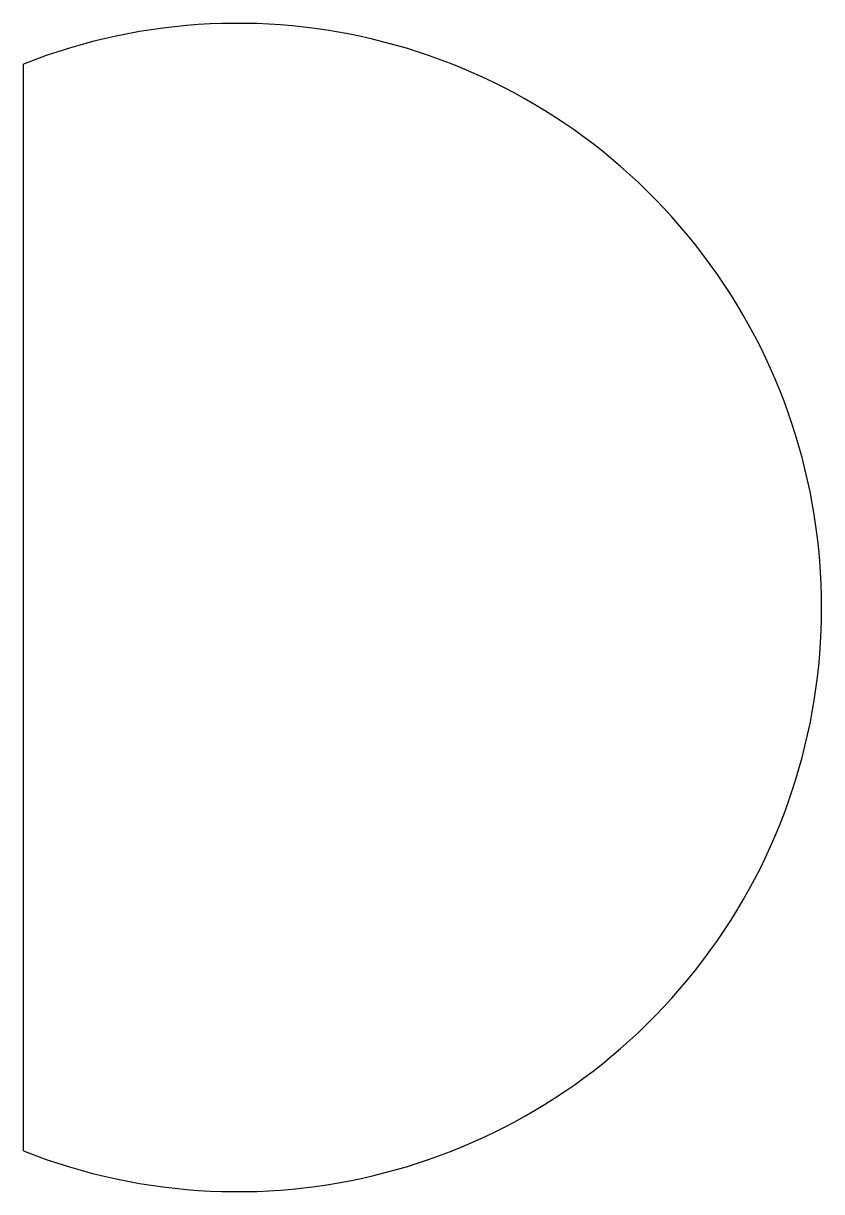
# Model space of a CAD drawing. Header units: inches. Extents: x -1.1 to 3, y -3 to 3.
import ezdxf

# ---------------------------------------------------------------- set-up
doc = ezdxf.new("R2010")
doc.units = ezdxf.units.IN
doc.header["$MEASUREMENT"] = 0

msp = doc.modelspace()

# ---------------------------------------------------------------- linework, layer by layer
msp.add_line((-1.1, -2.7911), (-1.1, 2.7911))
msp.add_arc((0, 0), 3, 248.48981, 111.51019)

doc.saveas('drawing.dxf')
